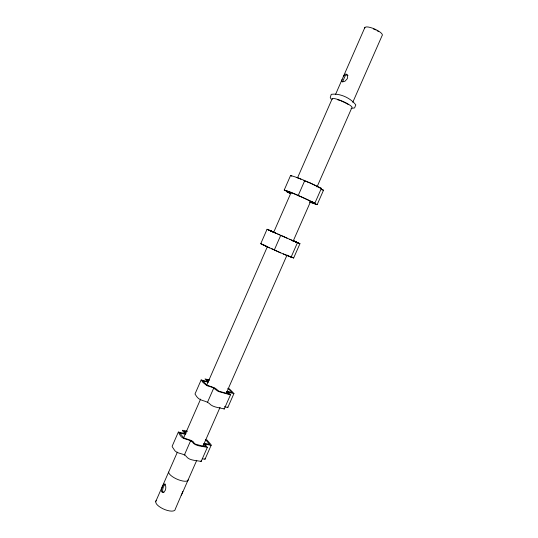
<?xml version="1.0" encoding="UTF-8"?>
<svg xmlns="http://www.w3.org/2000/svg" width="538" height="538" viewBox="0 0 538 538"><rect width="100%" height="100%" fill="white"/><g stroke="black" fill="none" stroke-linecap="round" stroke-linejoin="round"><path stroke-width="0.81" d="M187.17 431.18L182.523 430.259L182.597 430.911L184.373 432.505L184.433 432.935L183.505 433.204L178.36 432.048L179.981 435.074C182.57 439.923 188.542 438.665 192.194 441.906C195.395 446.527 202.375 446.063 207.338 447.401L205.22 444.556L206.094 444.26L211.118 445.363L211.078 444.711L206.767 439.788M342.067 79.557L341.691 80.929L342.37 81.964L344.999 81.191L347.353 78.635L347.501 75.481L345.9 73.914L344.179 75.259L343.318 76.692L335.631 94.237M342.706 81.534L345.194 75.871L346.916 74.533L347.985 75.576M177.385 452.122L155.63 501.786L156.289 503.702A10.599 4.035 23.7 0 0 167.278 510.421A10.599 4.035 23.7 0 0 175.301 509.076L182.859 491.463M162.355 486.433L161.393 490.306L161.521 491.759L162.812 492.357L164.204 491.786L165.348 490.205C166 488.114 166.235 485.263 164.224 483.837L162.584 485.908M178.36 432.048L172.254 446.002L172.194 446.661L173.821 449.156C176.282 454.193 182.375 452.734 185.98 456.063C189.04 460.831 196.182 460.219 201.138 461.483L207.338 447.401M209.558 380.084L204.998 378.92L206.982 380.87L207.083 381.22L206.215 381.341L201.145 379.949L194.991 394.018L196.78 396.694C199.719 401.032 205.361 400.312 209.127 403.318C212.712 407.542 219.248 407.488 224.238 409.008L230.493 394.805L228.193 392.357L233.943 393.547L227.782 407.535L224.433 406.701M265.718 246.074L260.755 243.687L267.056 229.282L275.053 232.712M290.507 193.579L286.889 191.817L289.639 192.705L288.993 192.301L284.232 190.015L290.587 175.489C301.219 178.555 311.408 183.478 321.388 188.354L314.925 203.028L311.926 202.046L317.151 204.655L323.513 190.21L321.072 188.966M183.445 438.288L200.613 399.095M206.673 385.262L267.272 246.929M273.667 232.329L291.172 192.362M297.568 177.762L332.249 98.602M343.318 76.692L364.952 27.31L366.506 26.9A9.63 2.71 23.7 0 1 377.589 30.498A9.63 2.71 23.7 0 1 382.054 35.723L352.767 102.321M207.52 402.229L213.774 387.979L215.368 388.328L218.852 391.153L228.536 393.984L226.552 391.59L228.105 391.449L232.429 392.605L227.83 388.308M280.601 252.847L274.333 249.941L280.735 235.341L281.139 235.509M202.698 446.5L204.366 443.359L209.638 444.354L205.341 439.432M225.933 393.675L226.908 391.449L228.482 392.236M182.254 493.272L196.74 460.333M204.171 443.44L220.049 407.347M227.144 391.22L286.936 255.294M293.015 241.468L310.581 201.535M317.003 186.942L351.791 107.842A10.935 1.977 23.7 0 0 342.424 101.211A10.935 1.977 23.7 0 0 332.154 99.402M283.21 253.882L291.065 257.225L297.467 242.678L292.874 240.634L294.212 241.192M202.288 458.78L205.005 459.244L211.118 445.363M289.619 256.29L293.64 258.025L299.948 243.701L294.716 241.36M181.232 495.168L182.026 493.797M165.368 484.072C163.283 485.915 162.375 489.25 162.671 491.988L163.962 492.579M185.032 454.556L184.426 454.886L190.627 440.75L191.219 440.454L193.155 441.664L194.467 443.534L195.563 444.173L200.755 445.612L205.388 446.601L205.698 446.311L203.398 444.065L203.989 443.561L205.543 444.375M191.219 440.454L183.855 437.986L179.8 433.043L184.312 434.038L186.034 433.709M284.232 190.015L291.562 192.496L314.925 203.028M351.072 108.441L354.603 107.909L355.793 104.863C350.514 97.977 339.962 93.101 331.26 94.325L330.245 97.439L330.998 98.952M323.513 190.21L321.744 189.773M321.388 188.354L319.397 187.782M317.151 204.655L309.545 202.026M230.493 394.805L219.544 391.819L217.608 391.032L212.833 387.508L206.948 385.645L202.994 382.498L201.145 379.949M187.103 431.725L184.097 431.294L185.872 432.895M208.885 380.312L206.605 379.889L208.468 381.314M296.525 177.406L299.088 178.327M307.144 181.985L310.278 183.001L319.538 187.634M274.333 249.941L274.75 250.076M309.767 202.012L315.483 203.983C309.088 200.311 299.612 195.63 285.86 190.667L290.796 193.068M291.596 257.13L292.02 257.278M262.342 244.413L262.813 244.588M288.919 256.054L288.502 255.967M290.816 193.337L288.644 192.53L290.695 193.559M266.075 245.893L264.696 245.341M287.117 255.247L287.891 255.557M271.683 231.253L273.412 232.046M260.755 243.687L264.817 245.442M286.714 255.416L280.466 252.732M295.254 241.656L294.864 241.508M303.815 180.633L306.095 181.588M297.904 242.799L298.314 242.974M289.431 192.557L291.051 193.243M310.466 201.488L312.107 202.18M268.65 229.988L269.114 230.183M271.313 248.569L273.586 249.551M271.105 230.984L269.962 230.493L273.795 232.194M273.667 232.167L270.977 230.984M297.467 242.678L292.302 240.419M274.272 232.362L275.375 232.84M299.948 243.701L295.281 241.656M291.186 239.935L293.143 240.795M290.473 239.639L277.702 234.003M269.572 247.917L266.108 246.37M289.639 239.262L292.026 240.318M275.987 233.27L272.517 231.744M279.76 234.911L269.161 230.237M287.057 238.146L280.735 235.341M293.197 240.755L294.817 241.475M292.652 240.425L294.178 241.098M272.087 231.528L267.056 229.282M286.855 255.167L287.938 255.651M292.833 240.513L297.642 242.658M283.149 236.263L283.829 236.572M279.78 252.443L262.813 244.75M287.077 255.362L289.975 256.66M291.381 256.882L293.64 258.025M206.767 381.321L208.314 382.101L202.631 380.87L206.995 385.161L214.319 387.797M299.7 178.65L300.937 179.282M184.09 433.11L185.617 433.91M290.587 175.489L291.784 176.141M290.708 257.009L291.065 257.225M321.462 189.302L321.838 189.558M298.556 195.819L298.193 195.556L304.649 180.842L304.999 181.131M229.228 388.725L233.943 393.547M224.057 408.396L224.238 409.008M201.017 460.743L201.138 461.483M227.695 406.977L227.782 407.535M204.978 458.551L205.005 459.244M188.293 479.533A10.626 3.605 23.7 0 1 178.522 479.788A10.626 3.605 23.7 0 1 168.629 472.108M155.63 501.786A10.599 4.035 23.7 0 1 156.471 500.441M337.38 99.644A9.576 1.735 23.7 0 1 340.628 100.747M341.307 101.023A9.576 1.735 23.7 0 1 348.543 104.681M373.372 28.924A8.265 2.327 23.7 0 1 375.625 29.913M377.024 30.659A8.265 2.327 23.7 0 1 378.295 31.433M364.717 28.359A9.63 2.71 23.7 0 1 364.952 27.31"/></g></svg>
